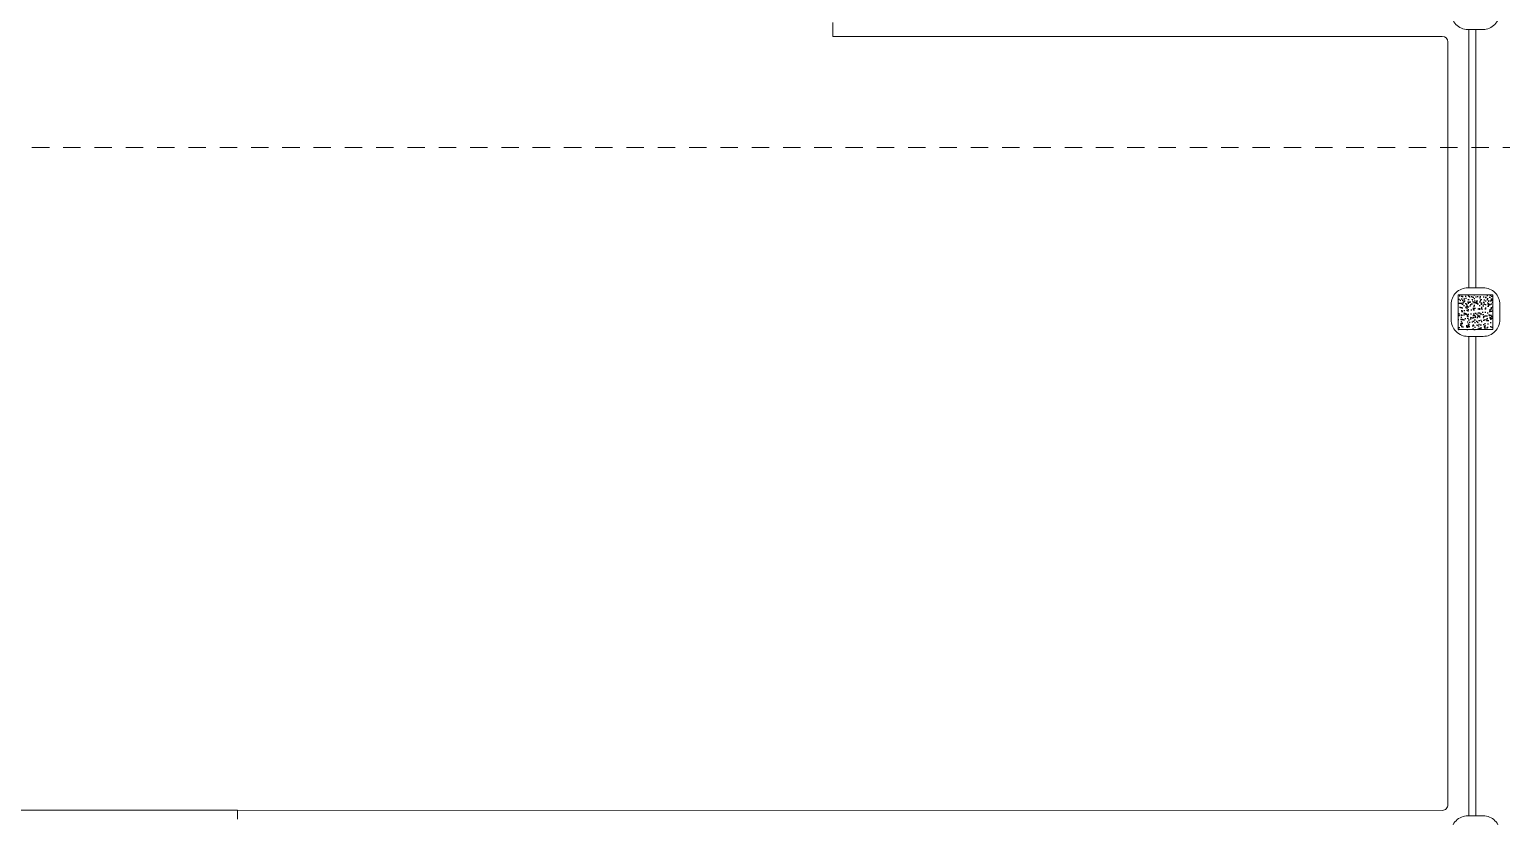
# Model space of a CAD drawing. Header units: metres. Extents: x 14 to 2416, y -346 to 476.
# Drawn here: x 133.88 to 144.46, y -143.64 to -137.98 of the extents above; entities that cross this region are included whole.
import ezdxf

# ---------------------------------------------------------------- set-up
doc = ezdxf.new("R2010")
doc.units = ezdxf.units.M
doc.linetypes.add('0', pattern=[0])
doc.linetypes.add('HIDDEN2', pattern=[0.1875, 0.125, -0.0625])
doc.layers.get('0').update_dxf_attribs({"linetype": '0', "lineweight": 20})
for name, color, linetype, lineweight in [('A-ANNO-TEXT', 20, 'Continuous', 13), ('A-WALL', 250, 'Continuous', 20), ('baños', 251, 'Continuous', 0), ('Columnas', 7, 'Continuous', 18), ('muros bajitos', 252, 'Continuous', 5), ('piso', 253, 'Continuous', 0)]:
    doc.layers.add(name, color=color, linetype=linetype, lineweight=lineweight)
doc.layers.add('HATCH', color=8, linetype='Continuous')
doc.layers.add('Techos 1', color=7, linetype='HIDDEN2', lineweight=9, true_color=0x42391a)
doc.styles.get("Standard").update_dxf_attribs({"font": 'arial.ttf', "height": 0.1875})

# ---------------------------------------------------------------- blocks, each defined once
blk = doc.blocks.new('A$C89702949')
at = {"layer": 'HATCH'}
h = blk.add_hatch(dxfattribs=at)
h.set_pattern_fill('AR-CONC', color=256, scale=0.00032)
h.set_pattern_definition([(50, (114.33107, 55.238796), (0.058299094, -0.005100507), [0.006096, -0.067056]), (355, (114.33107, 55.238796), (-0.011277895, 0.06113819), [0.0048768, -0.053644987]), (100.451445, (114.33593, 55.23837), (0.0470212, 0.05603768), [0.005180803, -0.056988878]), (46.1842, (114.33107, 55.25505), (0.086745293, -0.013453545), [0.009144, -0.100584]), (96.63556, (114.3383, 55.25393), (0.07596932, 0.07917636), [0.00777121, -0.085483395]), (351.18415, (114.33107, 55.25505), (0.07596932, 0.07917636), [0.00731519, -0.080467114]), (21, (114.3392, 55.25099), (0.048516605, -0.032724863), [0.006096, -0.067056]), (326, (114.3392, 55.25099), (0.01977665, 0.05894015), [0.0048768, -0.0536448]), (71.451445, (114.34324, 55.24826), (0.068293254, 0.026215286), [0.005180803, -0.05698878]), (37.5, (114.331071, 55.238796), (0.000988353, 0.0270576124), [0, -0.05299456, 0, -0.0544576, 0, -0.053848]), (7.5, (114.33107, 55.238796), (0.021382292, 0.032057784), [0, -0.03104896, 0, -0.05177536, 0, -0.0205232]), (327.5, (114.312946, 55.238796), (0.0433889905, -0.001833198), [0, -0.02032, 0, -0.0633984, 0, -0.0841248]), (317.5, (114.304818, 55.238796), (0.047401338, 0.008136477), [0, -0.026416, 0, -0.04210304, 0, -0.0597408])])
h.paths.add_polyline_path([(11.075, 11.779), (11.325, 11.779), (11.325, 12.029), (11.075, 12.029)])
at = {"layer": 'Columnas'}
blk.add_lwpolyline([(11.075, 11.779), (11.325, 11.779), (11.325, 12.029), (11.075, 12.029)], close=True, dxfattribs=at)
blk = doc.blocks.new('PL BASE 2N NASAS 09')
at = {"layer": 'A-WALL'}
for points in [[(169.792, -11.262), (169.902, -11.262, 0.414214), (170.022, -11.142), (170.022, -11.032, 0.414214), (169.902, -10.912), (169.792, -10.912, 0.414214), (169.672, -11.032), (169.672, -11.142, 0.414214)], [(169.793, -13.471), (169.903, -13.471, 0.414214), (170.023, -13.351), (170.023, -13.241, 0.414214), (169.903, -13.121), (169.793, -13.121, 0.414214), (169.673, -13.241), (169.673, -13.351, 0.414214)], [(169.793, -17.271), (169.903, -17.271, 0.414214), (170.023, -17.151), (170.023, -17.041, 0.414214), (169.903, -16.921), (169.793, -16.921, 0.414214), (169.673, -17.041), (169.673, -17.151, 0.414214)]]:
    blk.add_lwpolyline(points, format="xyb", close=True, dxfattribs=at)
at = {"layer": 'muros bajitos'}
for p, q in [((169.799, -11.262), (169.799, -13.121)), ((169.849, -11.262), (169.849, -13.121)), ((169.799, -13.471), (169.799, -16.921)), ((169.849, -13.471), (169.849, -16.921)), ((160.948, -16.88), (158.048, -16.88))]:
    blk.add_line(p, q, dxfattribs=at)
at = {"layer": 'piso'}
for p, q in [((165.228, -11.212), (165.228, -11.312)), ((165.228, -11.312), (169.609, -11.312)), ((169.649, -11.352), (169.649, -16.842)), ((169.609, -16.882), (160.948, -16.88)), ((160.948, -16.944), (160.948, -16.88))]:
    blk.add_line(p, q, dxfattribs=at)
for centre, start, end in [((169.609, -11.352), 0, 90), ((169.609, -16.842), 269.9919, 0)]:
    blk.add_arc(centre, 0.04, start, end, dxfattribs=at)
at = {"layer": 'Techos 1'}
blk.add_line((172.194, -12.112), (157.448, -12.112), dxfattribs=at)
at = {"color": 1}
blk.add_blockref('A$C89702949', (158.648, -25.201), dxfattribs=at)
at = {"layer": 'baños', "linetype": 'Continuous', "flags": 8}
for tag, p in [('MODELNUMBER', (167.133, -5.631, 0)), ('TRADENAME', (167.133, -5.631, 0)), ('PRODUCT', (167.133, -5.631, 0)), ('MATERIAL', (167.133, -5.631, 0)), ('MODELNUMBER', (168.308, -5.631, 0)), ('TRADENAME', (168.308, -5.631, 0)), ('PRODUCT', (168.308, -5.631, 0)), ('MATERIAL', (168.308, -5.631, 0))]:
    blk.add_attdef(tag, p, '', height=0.0000254, rotation=180.0001, dxfattribs=at)
at = {"layer": 'baños', "linetype": 'Continuous'}
for tag, p, rotation in [('MODELNUMBER', (169.243, -19.706), 180.0001), ('TRADENAME', (169.243, -19.706), 180.0001), ('PRODUCT', (169.243, -19.706), 180.0001), ('MATERIAL', (169.243, -19.706), 180.0001), ('MODELNUMBER', (169.952, -19.706), 179.9999), ('TRADENAME', (169.952, -19.706), 179.9999), ('PRODUCT', (169.952, -19.706), 179.9999), ('MATERIAL', (169.952, -19.706), 179.9999)]:
    blk.add_attdef(tag, p, '', height=0.0000254, rotation=rotation, dxfattribs=at)
blk = doc.blocks.new('PL MUEBLES 2N NASAS 09')
blk.add_blockref('PL BASE 2N NASAS 09', (49.914, 62.717))
blk = doc.blocks.new('A$C595364de')
blk.add_blockref('PL MUEBLES 2N NASAS 09', (-199.562, -36.605))

msp = doc.modelspace()

# ---------------------------------------------------------------- block references
at = {"layer": 'A-ANNO-TEXT'}
msp.add_blockref('A$C595364de', (124.077, -152.828), dxfattribs=at)
msp.add_blockref('A$C595364de', (124.077, -152.828), dxfattribs=at)

doc.saveas('drawing.dxf')
